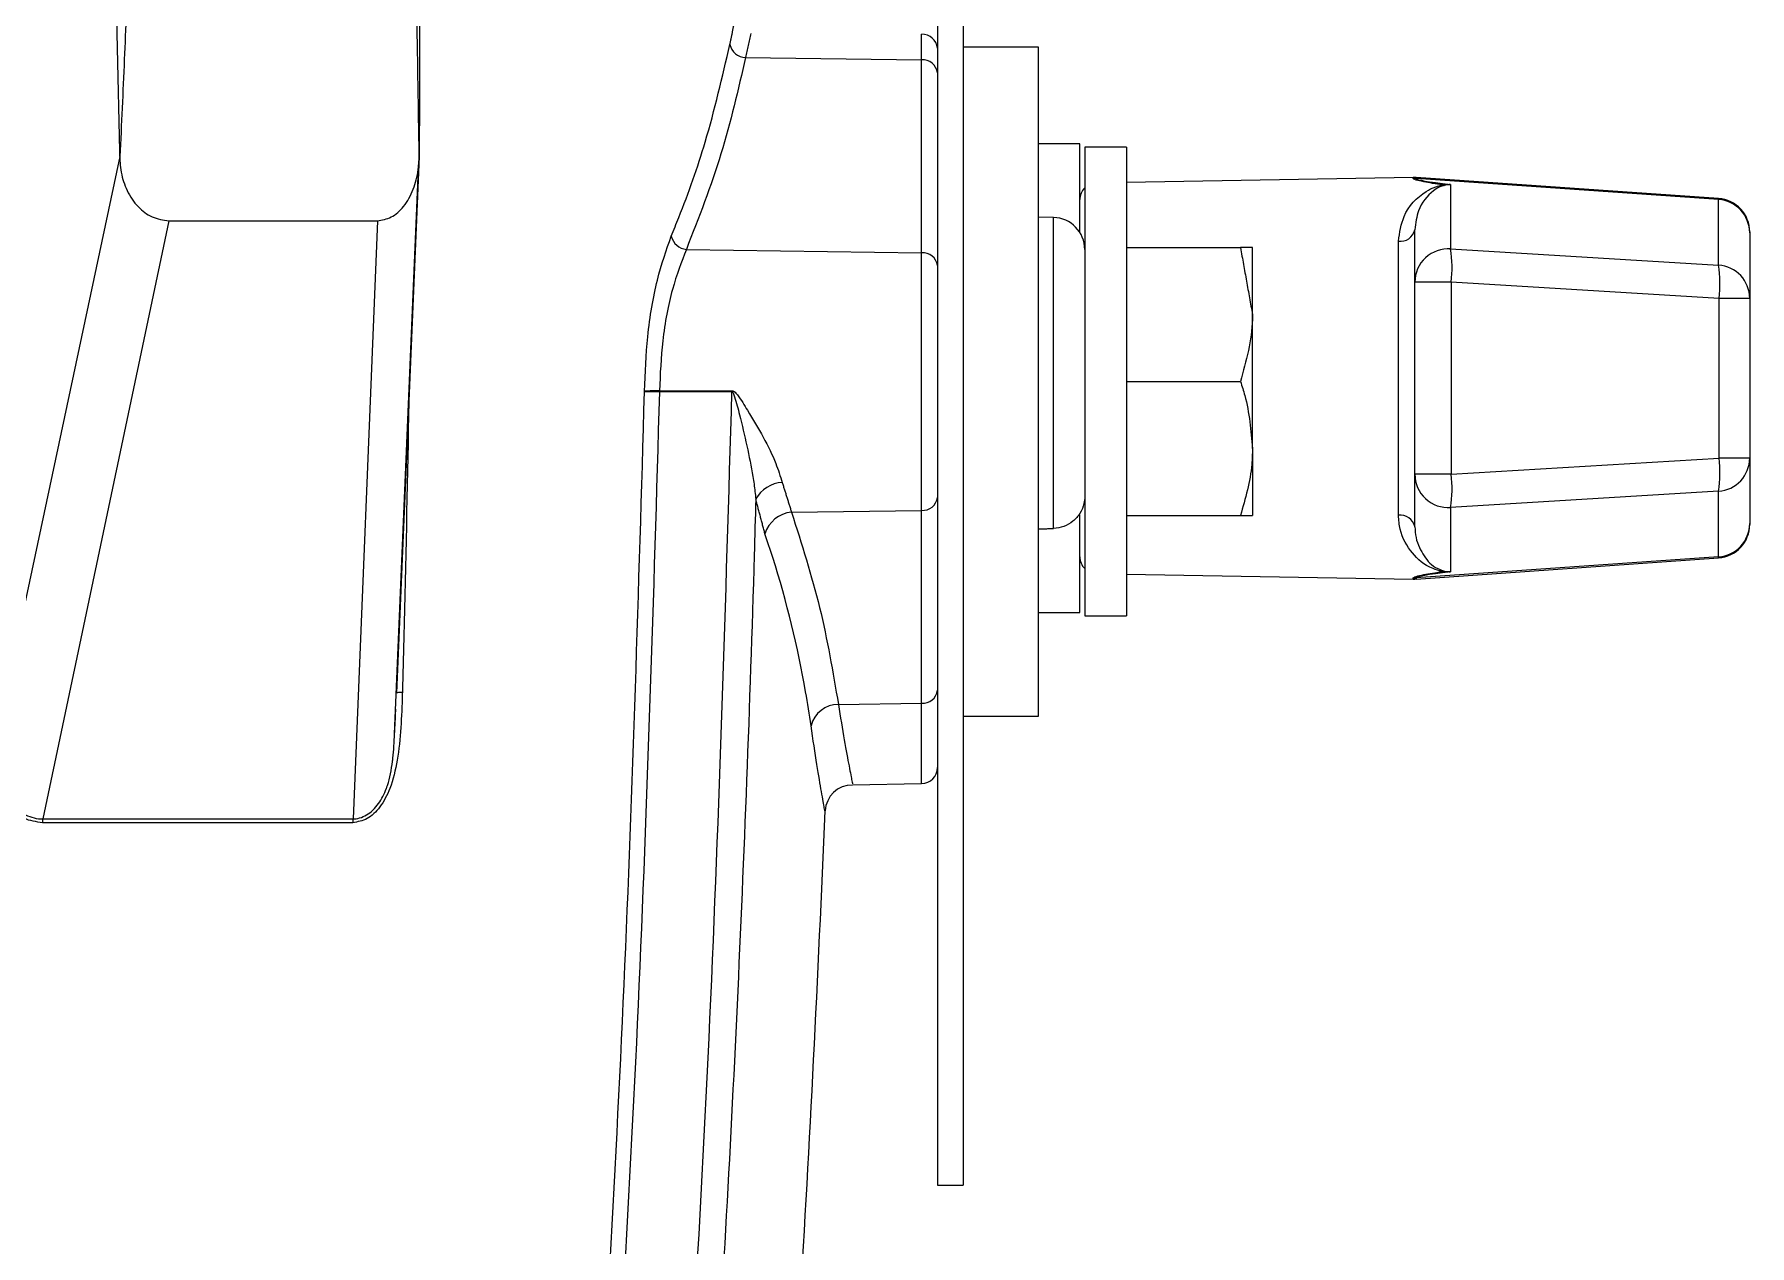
# Model space of a CAD drawing. Extents: x 2 to 136, y 1 to 99.
# Drawn here: x 59.211 to 62.412, y 7.912 to 10.174 of the extents above; entities that cross this region are included whole.
import ezdxf

# ---------------------------------------------------------------- set-up
doc = ezdxf.new("R2010")
doc.units = 0
doc.header["$MEASUREMENT"] = 0
doc.linetypes.add('SLD-Solid', pattern=[0])
doc.layers.add('OBJECT', color=7, linetype='CONTINUOUS')

msp = doc.modelspace()

# ---------------------------------------------------------------- linework, layer by layer
at = {"layer": 'OBJECT', "linetype": 'SLD-Solid', "lineweight": 15}
for p, q in [((60.8964, 10.8253), (60.8964, 8.0253)), ((60.9444, 10.8253), (60.9444, 8.0253)), ((60.8669, 10.1257), (60.8669, 10.1736)), ((60.9444, 10.1503), (61.0844, 10.1503)), ((61.0844, 10.1503), (61.0844, 8.9003)), ((60.5383, 10.1303), (60.8669, 10.1257)), ((60.8669, 9.7657), (60.8669, 10.1257)), ((61.1624, 9.9691), (61.0844, 9.9691)), ((61.1624, 9.968), (61.1624, 9.9691)), ((61.1624, 9.8032), (61.1624, 9.968)), ((61.2494, 9.9628), (61.1714, 9.9628)), ((61.1714, 9.9628), (61.1714, 9.0878)), ((61.2494, 9.9628), (61.2494, 9.0878)), ((59.3707, 9.9453), (59.1576, 8.9441)), ((59.8833, 8.8676), (59.9288, 9.9371)), ((59.9293, 9.9453), (59.8868, 8.9441)), ((61.7846, 9.9065), (61.2494, 9.8972)), ((61.7846, 9.9042), (61.7846, 9.9065)), ((62.3542, 9.8669), (61.7901, 9.9064)), ((61.7901, 9.9064), (61.7901, 9.9041)), ((62.3542, 9.8649), (61.7901, 9.9041)), ((61.8542, 9.8932), (61.8542, 9.7729)), ((62.3542, 9.8649), (62.3542, 9.8669)), ((62.3542, 9.7426), (62.3542, 9.8649)), ((61.1129, 9.8316), (61.0844, 9.8323)), ((61.1129, 9.251), (61.1129, 9.8316)), ((59.4621, 9.8253), (59.2266, 8.7088)), ((59.4621, 9.8253), (59.8511, 9.8253)), ((59.8511, 9.8253), (59.8058, 8.7088)), ((61.7874, 9.7109), (61.7874, 9.8087)), ((62.4124, 9.8046), (62.4124, 9.8029)), ((62.4124, 9.8029), (62.4124, 9.6806)), ((60.4278, 9.7719), (60.8669, 9.7657)), ((60.8669, 9.2849), (60.8669, 9.7657)), ((61.2494, 9.7753), (61.462, 9.7753)), ((61.4844, 9.6503), (61.4844, 9.7753)), ((61.7567, 9.2758), (61.7567, 9.7874)), ((61.8542, 9.7729), (62.3542, 9.7426)), ((61.7874, 9.3522), (61.7874, 9.7109)), ((61.8553, 9.7109), (61.7874, 9.7109)), ((61.8553, 9.7109), (61.8553, 9.3522)), ((62.3553, 9.6806), (61.8553, 9.7109)), ((62.3553, 9.3825), (62.3553, 9.6806)), ((62.4124, 9.6806), (62.3553, 9.6806)), ((62.4124, 9.6806), (62.4124, 9.3825)), ((61.4844, 9.4003), (61.4844, 9.6503)), ((61.2494, 9.5253), (61.462, 9.5253)), ((61.4844, 9.4003), (61.4844, 9.2753)), ((61.8553, 9.3522), (62.3553, 9.3825)), ((62.4124, 9.3825), (62.3553, 9.3825)), ((62.4124, 9.3825), (62.4124, 9.2602)), ((61.7874, 9.2544), (61.7874, 9.3522)), ((61.8553, 9.3522), (61.7874, 9.3522)), ((62.3542, 9.3206), (61.8542, 9.2902)), ((62.3542, 9.1982), (62.3542, 9.3206)), ((60.6241, 9.2815), (60.8669, 9.2849)), ((60.8669, 8.9249), (60.8669, 9.2849)), ((61.8542, 9.2902), (61.8542, 9.1699)), ((61.1624, 9.0941), (61.1624, 9.2758)), ((61.2494, 9.2753), (61.462, 9.2753)), ((62.4124, 9.2602), (62.4124, 9.2585)), ((62.3542, 9.1982), (61.7901, 9.159)), ((61.7901, 9.1567), (62.3542, 9.1962)), ((62.3542, 9.1962), (62.3542, 9.1982)), ((61.2494, 9.1659), (61.7846, 9.1566)), ((61.7846, 9.1566), (61.7846, 9.1589)), ((61.7901, 9.159), (61.7901, 9.1567)), ((61.0844, 9.0941), (61.1624, 9.0941)), ((61.1714, 9.0878), (61.2494, 9.0878)), ((60.7116, 8.9227), (60.8669, 8.9249)), ((60.8669, 8.7748), (60.8669, 8.9249)), ((61.0844, 8.9003), (60.9444, 8.9003)), ((60.7379, 8.7725), (60.8669, 8.7748)), ((60.8964, 8.0253), (60.9444, 8.0253))]:
    msp.add_line(p, q, dxfattribs=at)
for centre, radius, start, end in [((60.5388, 10.1606), 0.0303, 191.299, 268.9113), ((60.8683, 10.1455), 0.0281, 4.3938, 92.9764), ((60.8692, 10.0984), 0.0274, 6.9119, 94.791), ((61.7857, 9.844), 0.0625, 86, 91), ((61.7857, 9.8414), 0.0629, 86.0242, 90.9939), ((61.1936, 9.8649), 0.0313, 135.3979, 180), ((61.8427, 9.9014), 0.00986, 246.0716, 266.1663), ((62.3499, 9.8046), 0.0625, 0, 86), ((62.3501, 9.8028), 0.0623, 0.1582, 86.1882), ((61.1114, 9.7716), 0.06, 0, 88.5), ((60.432, 9.8051), 0.0335, 194.9867, 262.8936), ((61.7604, 9.8147), 0.0276, 262.0899, 347.5177), ((60.8692, 9.7384), 0.0274, 6.9118, 94.7911), ((61.8497, 9.7107), 0.0623, 85.8441, 179.8097), ((61.6267, 9.7379), 0.2302, 353.2669, 8.7436), ((62.1267, 9.7076), 0.2302, 353.2681, 8.7429), ((62.3501, 9.6804), 0.0623, 0.1582, 86.1882), ((60.3715, 9.2633), 0.2448, 88.5658, 95.0902), ((60.3515, 8.5362), 0.9701, 88.4562, 90.1013), ((62.1934, 9.5071), 1.6804, 179.9629, 180.0371), ((62.1267, 9.3555), 0.2302, 351.2571, 6.7319), ((62.3501, 9.3827), 0.0623, 273.8118, 359.8418), ((61.8497, 9.3524), 0.0623, 180.1903, 274.1559), ((61.6267, 9.3252), 0.2302, 351.2564, 6.7331), ((60.6105, 9.276), 0.0611, 93.5923, 150.4436), ((60.8692, 9.3122), 0.0274, 265.2089, 353.0882), ((60.6297, 9.224), 0.0578, 95.5325, 162.7297), ((61.7604, 9.2485), 0.0276, 12.4822, 97.9101), ((62.3501, 9.2604), 0.0623, 273.8118, 359.8418), ((62.3499, 9.2585), 0.0625, 274, 0), ((61.1936, 9.1982), 0.0313, 180, 224.6021), ((61.7857, 9.2217), 0.0629, 269.0061, 273.9758), ((61.7857, 9.2191), 0.0625, 269, 274), ((61.8427, 9.1617), 0.00986, 93.8337, 113.9284), ((60.8692, 8.9522), 0.0274, 265.209, 353.0881), ((60.7115, 8.8702), 0.0525, 89.9346, 166.1919), ((60.8664, 8.8048), 0.03, 271, 0), ((60.737, 8.7219), 0.05, 88.6794, 177.9451), ((59.3228, 8.6993), 0.0967, 174.3337, 178.5211), ((59.8807, 8.6993), 0.0756, 172.7489, 178.1173), ((10.0704, 10.8253), 50.66, 356.57061, 357.62256)]:
    msp.add_arc(centre, radius, start, end, dxfattribs=at)
for centre, major_axis, start_param, end_param in [((67.7449, 9.4902), (5.9549, -0.4139), 3.142107, 3.289008), ((67.7449, 9.5729), (5.9549, 0.4139), 2.994177, 3.141079)]:
    msp.add_ellipse(centre, major_axis=major_axis, ratio=0.007395, start_param=start_param, end_param=end_param, dxfattribs=at)
for points in [[(59.3707, 9.9453), (59.3513, 10.8253)], [(59.9317, 10.7529), (59.9293, 9.9453)], [(60.5091, 10.1547), (60.5188, 10.2014)], [(60.548, 10.1752), (60.5383, 10.1303)], [(61.462, 9.7753), (61.4844, 9.6503)], [(60.3498, 9.5063), (60.3498, 9.5072)], [(60.3776, 9.5081), (60.3776, 9.5059)], [(60.6067, 9.337), (60.6241, 9.2815)], [(60.5745, 9.2412), (60.5573, 9.3061)], [(61.462, 9.2753), (61.4844, 9.2753)], [(61.0844, 9.2502), (61.1129, 9.251)], [(59.8868, 8.944), (59.8873, 8.9605)]]:
    msp.add_open_spline(points, degree=1, dxfattribs=at)
for points, knots in [([(59.3958, 10.8253), (59.3955, 10.7704), (59.395, 10.6555), (59.3914, 10.4809), (59.3859, 10.3029), (59.3789, 10.1244), (59.3735, 10.0057), (59.3707, 9.9453)], [0, 0, 0, 0, 0.187126, 0.391336, 0.595144, 0.79397, 1, 1, 1, 1]), ([(59.9293, 9.9453), (59.9283, 10.0057), (59.9265, 10.1244), (59.9236, 10.3029), (59.9211, 10.4809), (59.9193, 10.6555), (59.9191, 10.7704), (59.9189, 10.8253)], [0, 0, 0, 0, 0.206019, 0.404831, 0.608657, 0.812864, 1, 1, 1, 1]), ([(60.3996, 9.7965), (60.4043, 9.8081), (60.4281, 9.8664), (60.47, 9.9852), (60.495, 10.0938), (60.5091, 10.1547)], [0, 0, 0, 0, 0.098894, 0.494583, 1, 1, 1, 1]), ([(60.5383, 10.1303), (60.5245, 10.0701), (60.497, 9.9495), (60.4509, 9.8311), (60.4278, 9.7719)], [0, 0, 0, 0, 0.499048, 1, 1, 1, 1]), ([(59.3707, 9.9453), (59.3707, 9.9415), (59.3708, 9.9316), (59.3737, 9.9097), (59.383, 9.8799), (59.4033, 9.8507), (59.4308, 9.8299), (59.4514, 9.8269), (59.4621, 9.8253)], [0, 0, 0, 0, 0.061294, 0.157978, 0.353027, 0.568967, 0.775603, 1, 1, 1, 1]), ([(59.8511, 9.8253), (59.8599, 9.8268), (59.8776, 9.8298), (59.9014, 9.851), (59.919, 9.8822), (59.9278, 9.9159), (59.9289, 9.9371), (59.9293, 9.9453)], [0, 0, 0, 0, 0.217938, 0.435238, 0.661578, 0.868607, 1, 1, 1, 1]), ([(61.8387, 9.8924), (61.8265, 9.8943), (61.8076, 9.8973), (61.7922, 9.9008), (61.7859, 9.9028), (61.7852, 9.9037), (61.7846, 9.9042)], [0, 0, 0, 0, 0.495882, 0.76116, 0.830865, 1, 1, 1, 1]), ([(61.8387, 9.8924), (61.8438, 9.8929), (61.849, 9.8933), (61.8541, 9.8932), (61.8542, 9.8932)], [0, 0, 0, 0, 0.976238, 1, 1, 1, 1]), ([(61.8542, 9.8932), (61.8541, 9.8932), (61.8501, 9.893), (61.8461, 9.8923), (61.8421, 9.8916)], [0, 0, 0, 0, 0.023655, 1, 1, 1, 1]), ([(61.7567, 9.7874), (61.7591, 9.8035), (61.7654, 9.8436), (61.7957, 9.8733), (61.8222, 9.8883), (61.8346, 9.8914), (61.8387, 9.8924)], [0, 0, 0, 0, 0.316207, 0.785839, 0.927565, 1, 1, 1, 1]), ([(61.8421, 9.8916), (61.8393, 9.8907), (61.8304, 9.8879), (61.8135, 9.8753), (61.7932, 9.8523), (61.789, 9.8211), (61.7874, 9.8087)], [0, 0, 0, 0, 0.064646, 0.203963, 0.682761, 1, 1, 1, 1]), ([(60.3498, 9.5072), (60.3511, 9.5415), (60.354, 9.6149), (60.3724, 9.7195), (60.3905, 9.7708), (60.3996, 9.7965)], [0, 0, 0, 0, 0.305965, 0.653688, 1, 1, 1, 1]), ([(60.4278, 9.7719), (60.4187, 9.7485), (60.4005, 9.7019), (60.3819, 9.6065), (60.379, 9.5394), (60.3776, 9.5081)], [0, 0, 0, 0, 0.347844, 0.695317, 1, 1, 1, 1]), ([(61.4844, 9.7753), (61.4843, 9.7753), (61.484, 9.7753), (61.4726, 9.7753), (61.462, 9.7753)], [0, 0, 0, 0, 0.070214, 1, 1, 1, 1]), ([(61.4844, 9.6503), (61.4843, 9.6473), (61.484, 9.6051), (61.4726, 9.5638), (61.462, 9.5253)], [0, 0, 0, 0, 0.070214, 1, 1, 1, 1]), ([(61.462, 9.5253), (61.4648, 9.5167), (61.478, 9.476), (61.4815, 9.4337), (61.4844, 9.4003)], [0, 0, 0, 0, 0.211001, 1, 1, 1, 1]), ([(59.9099, 9.4873), (59.9072, 9.3498), (59.9038, 9.1689), (59.8989, 8.988), (59.8978, 8.9447)], [0, 0, 0, 0, 0.760608, 1, 1, 1, 1]), ([(60.0254, 4.9383), (60.0278, 4.9582), (60.0396, 5.0575), (60.088, 5.4747), (60.1669, 6.2397), (60.252, 7.2944), (60.3171, 8.3997), (60.3389, 9.1374), (60.3498, 9.5063)], [0, 0, 0, 0, 0.013096, 0.06548, 0.275028, 0.516674, 0.758353, 1, 1, 1, 1]), ([(60.3776, 9.5059), (60.3663, 9.1245), (60.3437, 8.3618), (60.2745, 7.2182), (60.1816, 6.0754), (60.0958, 5.3153), (60.0529, 4.9353)], [0, 0, 0, 0, 0.249709, 0.499418, 0.749709, 1, 1, 1, 1]), ([(60.1784, 4.8416), (60.2225, 5.2285), (60.3106, 6.0023), (60.4064, 7.1676), (60.478, 8.3356), (60.5013, 9.1159), (60.513, 9.506)], [0, 0, 0, 0, 0.249703, 0.499406, 0.749703, 1, 1, 1, 1]), ([(60.3776, 9.5081), (60.4056, 9.5081), (60.4507, 9.5082), (60.4959, 9.5082), (60.513, 9.5082)], [0, 0, 0, 0, 0.619549, 1, 1, 1, 1]), ([(60.513, 9.506), (60.4933, 9.506), (60.4481, 9.506), (60.403, 9.506), (60.3776, 9.5059)], [0, 0, 0, 0, 0.43736, 1, 1, 1, 1]), ([(60.513, 9.5082), (60.5136, 9.5081), (60.515, 9.508), (60.5189, 9.5056), (60.5286, 9.4936), (60.5564, 9.4481), (60.5897, 9.3915), (60.603, 9.3487), (60.6067, 9.337)], [0, 0, 0, 0, 0.008656, 0.020055, 0.062765, 0.226499, 0.787567, 1, 1, 1, 1]), ([(60.513, 9.506), (60.5132, 9.506), (60.5135, 9.506), (60.5142, 9.5055), (60.5162, 9.5026), (60.5206, 9.4883), (60.5342, 9.436), (60.5467, 9.381), (60.5549, 9.3291), (60.5564, 9.3153), (60.5573, 9.3061)], [0, 0, 0, 0, 0.001968, 0.004635, 0.012568, 0.051252, 0.215812, 0.788411, 0.858959, 1, 1, 1, 1]), ([(61.4844, 9.4003), (61.4841, 9.3905), (61.483, 9.3482), (61.4712, 9.307), (61.462, 9.2753)], [0, 0, 0, 0, 0.231849, 1, 1, 1, 1]), ([(60.5573, 9.3061), (60.5564, 9.2711), (60.5515, 9.0962), (60.5361, 8.6415), (60.5035, 7.9421), (60.4429, 7.0042), (60.3564, 5.9681), (60.2703, 5.2134), (60.2272, 4.8361)], [0, 0, 0, 0, 0.023416, 0.117081, 0.304444, 0.491808, 0.745904, 1, 1, 1, 1]), ([(61.1714, 9.311), (61.1714, 9.3108), (61.1713, 9.3064), (61.1701, 9.2953), (61.1633, 9.2788), (61.1501, 9.2638), (61.1327, 9.2534), (61.1195, 9.2518), (61.1129, 9.251)], [0, 0, 0, 0, 0.004673, 0.146674, 0.365342, 0.578502, 0.789208, 1, 1, 1, 1]), ([(60.6241, 9.2815), (60.643, 9.2223), (60.6809, 9.1036), (60.7013, 8.9831), (60.7116, 8.9227)], [0, 0, 0, 0, 0.499145, 1, 1, 1, 1]), ([(61.8387, 9.1707), (61.8328, 9.1724), (61.807, 9.1796), (61.7823, 9.2031), (61.7597, 9.2392), (61.7574, 9.2668), (61.7567, 9.2758)], [0, 0, 0, 0, 0.109036, 0.471893, 0.829046, 1, 1, 1, 1]), ([(61.7874, 9.2544), (61.7879, 9.2475), (61.7894, 9.226), (61.8049, 9.1983), (61.8194, 9.1797), (61.8381, 9.173), (61.8421, 9.1715)], [0, 0, 0, 0, 0.169973, 0.533451, 0.900123, 1, 1, 1, 1]), ([(60.6605, 8.8827), (60.6573, 8.9038), (60.6411, 9.0091), (60.6118, 9.1288), (60.5794, 9.2263), (60.5745, 9.2412)], [0, 0, 0, 0, 0.174851, 0.874791, 1, 1, 1, 1]), ([(61.7846, 9.1589), (61.7852, 9.1595), (61.7868, 9.161), (61.8035, 9.165), (61.823, 9.1683), (61.8369, 9.1704), (61.8387, 9.1707)], [0, 0, 0, 0, 0.169268, 0.444071, 0.927203, 1, 1, 1, 1]), ([(61.8542, 9.1699), (61.8541, 9.1699), (61.849, 9.1698), (61.8438, 9.1703), (61.8387, 9.1707)], [0, 0, 0, 0, 0.023762, 1, 1, 1, 1]), ([(61.8421, 9.1715), (61.8461, 9.1708), (61.8501, 9.1701), (61.8541, 9.17), (61.8542, 9.1699)], [0, 0, 0, 0, 0.976345, 1, 1, 1, 1]), ([(59.2261, 8.7018), (59.2145, 8.7034), (59.1913, 8.7067), (59.16, 8.7298), (59.1347, 8.7673), (59.1156, 8.8408), (59.1169, 8.9022), (59.1179, 8.9447)], [0, 0, 0, 0, 0.138669, 0.277419, 0.423115, 0.599885, 1, 1, 1, 1]), ([(59.1576, 8.9441), (59.1576, 8.9441), (59.1574, 8.943), (59.1493, 8.9021), (59.1361, 8.8483), (59.1405, 8.7905), (59.1489, 8.7635), (59.1567, 8.7488), (59.1728, 8.7297), (59.1933, 8.7141), (59.2164, 8.7088), (59.2266, 8.7088), (59.2266, 8.7088)], [0, 0, 0, 0, 0.000008, 0.011235, 0.408406, 0.550964, 0.581776, 0.700642, 0.724685, 0.862389, 0.999991, 1, 1, 1, 1]), ([(59.8978, 8.9447), (59.8977, 8.9435), (59.8965, 8.9012), (59.8942, 8.8394), (59.8772, 8.7673), (59.857, 8.7297), (59.8325, 8.7066), (59.8143, 8.7034), (59.8052, 8.7018)], [0, 0, 0, 0, 0.01186, 0.400275, 0.577865, 0.721205, 0.860697, 1, 1, 1, 1]), ([(59.8978, 8.9447), (59.8942, 8.9447), (59.887, 8.9445), (59.8869, 8.9442), (59.8868, 8.944)], [0, 0, 0, 0, 0.500003, 1, 1, 1, 1]), ([(59.8832, 8.8676), (59.8836, 8.8728), (59.8846, 8.8883), (59.8852, 8.9037), (59.8855, 8.9139)], [0, 0, 0, 0, 0.334044, 1, 1, 1, 1]), ([(60.7116, 8.9227), (60.7153, 8.8994), (60.723, 8.8522), (60.7318, 8.8053), (60.7374, 8.7766), (60.7378, 8.7749), (60.7379, 8.7741)], [0, 0, 0, 0, 0.257316, 0.522018, 0.779257, 1, 1, 1, 1]), ([(60.6864, 8.7238), (60.6862, 8.7246), (60.6859, 8.7264), (60.6805, 8.7565), (60.6718, 8.8068), (60.6643, 8.8572), (60.6605, 8.8827)], [0, 0, 0, 0, 0.211673, 0.476697, 0.734564, 1, 1, 1, 1]), ([(59.8058, 8.7088), (59.8058, 8.7088), (59.8132, 8.7088), (59.8321, 8.714), (59.8533, 8.7346), (59.865, 8.757), (59.8742, 8.7832), (59.878, 8.8028), (59.8817, 8.8353), (59.8825, 8.8525), (59.8832, 8.8676)], [0, 0, 0, 0, 0.000012, 0.186263, 0.372496, 0.534267, 0.561752, 0.767838, 0.796021, 1, 1, 1, 1]), ([(59.2266, 8.7088), (59.2266, 8.7088), (59.3426, 8.7088), (59.4878, 8.7089), (59.6735, 8.7089), (59.7694, 8.7088), (59.8058, 8.7088), (59.8058, 8.7088)], [0, 0, 0, 0, 0.000003, 0.497705, 0.748852, 0.999997, 1, 1, 1, 1]), ([(59.8052, 8.7018), (59.762, 8.7017), (59.6756, 8.7017), (59.4881, 8.7017), (59.3307, 8.7017), (59.2261, 8.7018)], [0, 0, 0, 0, 0.251147, 0.502295, 1, 1, 1, 1])]:
    msp.add_open_spline(points, degree=3, knots=knots, dxfattribs=at)

doc.saveas('drawing.dxf')
